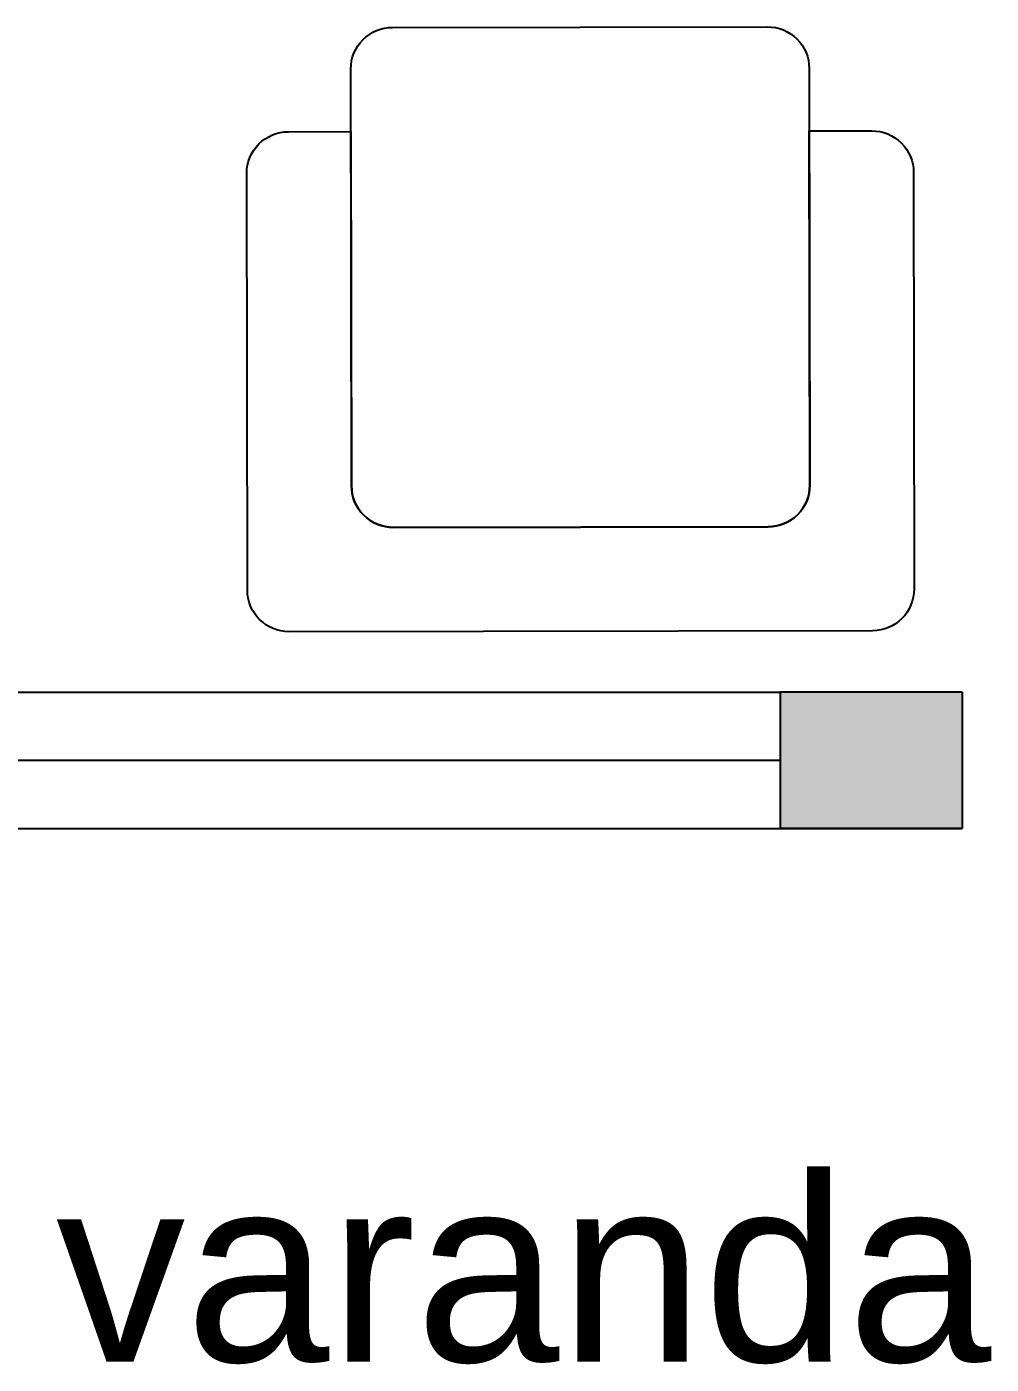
# Model space of a CAD drawing. Header units: millimetres. Extents: x 2181.6 to 2189.8, y 2002.5 to 2012.7.
# Drawn here: x 2183.229 to 2184.29, y 2004.179 to 2005.65 of the extents above; entities that cross this region are included whole.
import ezdxf

# ---------------------------------------------------------------- set-up
doc = ezdxf.new("R2010")
doc.units = ezdxf.units.MM
for name, color, linetype in [('cotas', 4, 'Continuous'), ('janelas', 253, 'Continuous'), ('moveis', 6, 'Continuous'), ('paredes', 250, 'Continuous')]:
    doc.layers.add(name, color=color, linetype=linetype)
doc.layers.add('PDF_Text', color=7, linetype='Continuous', true_color=0x1b7eff)
doc.styles.add('Annotative', font='arial.ttf')

# ---------------------------------------------------------------- blocks, each defined once
blk = doc.blocks.new('sofa1')
at = {"layer": 'moveis'}
for points in [[(2184.072, 2005.142), (2183.6594, 2005.1414, -0.414214), (2183.6135, 2005.1872), (2183.6128, 2005.6456, -0.414214), (2183.6586, 2005.6915), (2184.0712, 2005.6921, -0.414214), (2184.1171, 2005.6464), (2184.1178, 2005.1879, -0.414214)], [(2184.1172, 2005.5776), (2184.1859, 2005.5777, -0.414214), (2184.2319, 2005.5319), (2184.2325, 2005.0735, -0.414214), (2184.1868, 2005.0276), (2183.5449, 2005.0266, -0.414214), (2183.499, 2005.0724), (2183.4983, 2005.5308, -0.414214), (2183.5441, 2005.5767), (2183.6129, 2005.5769), (2183.6135, 2005.1872, 0.414214), (2183.6594, 2005.1414), (2184.072, 2005.142, 0.414214), (2184.1178, 2005.1879)]]:
    blk.add_lwpolyline(points, format="xyb", close=True, dxfattribs=at)

msp = doc.modelspace()

# ---------------------------------------------------------------- hatches: boundary and pattern name
at = {"layer": 'cotas', "true_color": 0x000000}
h = msp.add_hatch(color=18, dxfattribs=at)
h.dxf.hatch_style = 1
h.paths.add_polyline_path([(2184.2576, 2004.9181), (2184.0576, 2004.9181), (2184.0576, 2004.7681), (2184.2576, 2004.7681)])
at = {"layer": 'paredes'}
h = msp.add_hatch(color=256, dxfattribs=at)
h.dxf.hatch_style = 1
h.paths.add_polyline_path([(2184.2576, 2004.9181), (2184.0576, 2004.9181), (2184.0576, 2004.7681), (2184.2576, 2004.7681)])

# ---------------------------------------------------------------- linework, layer by layer
for p, q in [((2184.0576, 2004.9181), (2184.0576, 2004.7681)), ((2184.2576, 2004.9181), (2184.0576, 2004.9181)), ((2184.2576, 2004.9181), (2184.2576, 2004.7681)), ((2184.0576, 2004.7681), (2184.2576, 2004.7681)), ((2184.2576, 2004.7681), (2184.0576, 2004.7681))]:
    msp.add_line(p, q)
at = {"layer": 'janelas'}
for p, q in [((2182.7076, 2004.9181), (2184.0576, 2004.9181)), ((2182.7076, 2004.8431), (2184.0576, 2004.8431)), ((2182.7076, 2004.7681), (2184.0576, 2004.7681))]:
    msp.add_line(p, q, dxfattribs=at)
at = {"layer": 'moveis'}
msp.add_line((2184.2576, 2004.7681), (2184.2576, 2004.7681), dxfattribs=at)
msp.add_line((2184.2576, 2004.7681), (2184.2576, 2004.7681), dxfattribs=at)

# ---------------------------------------------------------------- block references
at = {"layer": 'paredes'}
msp.add_blockref('sofa1', (-0.0277, -0.042), dxfattribs=at)

# ---------------------------------------------------------------- texts
at = {"layer": 'PDF_Text', "insert": (2183.2607, 2004.3853), "char_height": 0.20384, "width": 0.090306, "attachment_point": 1, "style": 'Annotative'}
msp.add_mtext('varanda', dxfattribs=at)

doc.saveas('drawing.dxf')
